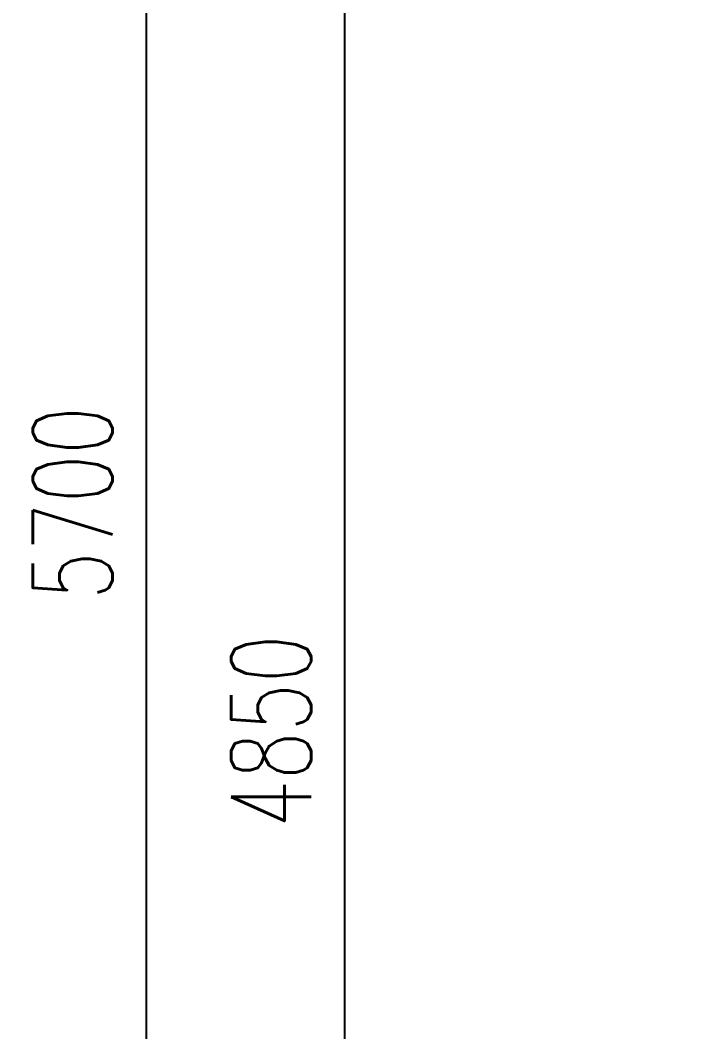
# Model space of a CAD drawing. Header units: millimetres. Extents: x 12351878 to 12381578, y 696206 to 738256.
# Drawn here: x 12373970 to 12375205, y 717200 to 719082 of the extents above; entities that cross this region are included whole.
import ezdxf

# ---------------------------------------------------------------- set-up
doc = ezdxf.new("R2010")
doc.units = ezdxf.units.MM
doc.header["$LTSCALE"] = 1000
doc.layers.add('A-ANNO-DIMS', color=3, linetype='Continuous')
doc.styles.add('_TCH_DIM_T3', font='SIMPLEX', dxfattribs={"width": 0.7058823529411765, "bigfont": 'GBCBIG'})
doc.dimstyles.new('_TCH_ARCH&&50', dxfattribs={"dimtxt": 148.75, "dimasz": 50, "dimexe": 125, "dimexo": 150, "dimgap": 63.12500000000001, "dimtad": 1, "dimdec": 0, "dimzin": 0, "dimdsep": 46, "dimtxsty": '_TCH_DIM_T3', "dimblk": 'ARCHTICK', "dimcen": 0.09, "dimclrt": 7, "dimazin": 2, "dimtfac": 1, "dimtdec": 0, "dimtix": 1, "dimtmove": 2, "dimatfit": 3, "dimfxl": 0, "dimtolj": 1, "dimtzin": 0, "dimarcsym": 0})

# ---------------------------------------------------------------- blocks, each defined once
blk = doc.blocks.new('_ArchTick')
at = {"color": 0, "linetype": 'ByBlock', "const_width": 0.4}
blk.add_lwpolyline([(-0.5, -0.5), (0.5, 0.5)], dxfattribs=at)
blk = doc.blocks.new('*D187')
at = {"layer": 'A-ANNO-DIMS', "color": 0, "lineweight": -2, "transparency": 16777216}
for p, q in [((12374574, 721033.5), (12374079.83333333, 721033.5)), ((12374204.83333333, 715333.5), (12374204.83333333, 721033.5)), ((12374574, 715333.5), (12374079.83333333, 715333.5))]:
    blk.add_line(p, q, dxfattribs=at)
at = {"layer": 'Defpoints', "color": 0, "transparency": 16777216}
for p in [(12374204.83333333, 721033.5), (12374724, 721033.5), (12374724, 715333.5)]:
    blk.add_point(p, dxfattribs=at)
at = {"layer": 'A-ANNO-DIMS', "color": 0, "lineweight": -2, "transparency": 16777216, "xscale": 50, "yscale": 50, "zscale": 50}
for p, rotation in [((12374204.83333333, 721033.5), 90), ((12374204.83333333, 715333.5), 270)]:
    blk.add_blockref('_ArchTick', p, dxfattribs=dict(at, rotation=rotation))
at = {"layer": 'A-ANNO-DIMS', "color": 7, "transparency": 16777216, "insert": (12374067.33333333, 718183.500000002), "char_height": 148.75, "attachment_point": 5, "rotation": 90, "style": '_TCH_DIM_T3'}
blk.add_mtext('\\A1;5700', dxfattribs=at)
blk = doc.blocks.new('*D199')
at = {"layer": 'A-ANNO-DIMS', "color": 0, "lineweight": -2, "transparency": 16777216}
for p, q in [((12375054.62265575, 720183.5), (12374449, 720183.5)), ((12374574, 715333.5), (12374574, 720183.5)), ((12375054.62265575, 715333.5), (12374449, 715333.5))]:
    blk.add_line(p, q, dxfattribs=at)
at = {"layer": 'Defpoints', "color": 0, "transparency": 16777216}
for p in [(12374574, 720183.5), (12375204.62265575, 720183.5), (12375204.62265575, 715333.5)]:
    blk.add_point(p, dxfattribs=at)
at = {"layer": 'A-ANNO-DIMS', "color": 0, "lineweight": -2, "transparency": 16777216, "xscale": 50, "yscale": 50, "zscale": 50}
for p, rotation in [((12374574, 720183.5), 90), ((12374574, 715333.5), 270)]:
    blk.add_blockref('_ArchTick', p, dxfattribs=dict(at, rotation=rotation))
at = {"layer": 'A-ANNO-DIMS', "color": 7, "transparency": 16777216, "insert": (12374436.5, 717758.500000002), "char_height": 148.75, "attachment_point": 5, "rotation": 90, "style": '_TCH_DIM_T3'}
blk.add_mtext('\\A1;4850', dxfattribs=at)

msp = doc.modelspace()

# ---------------------------------------------------------------- dimensions: what is measured, and where the dimension line sits
at = {"layer": 'A-ANNO-DIMS'}
for p1, p2, distance, picture, middle in [((12374724, 715333.5), (12374724, 721033.5), 519.1666666697711, '*D187', (12374067.33333333, 718183.500000002)), ((12375204.62265575, 715333.5), (12375204.62265575, 720183.5), 630.622655749321, '*D199', (12374436.5, 717758.500000002))]:
    dim = msp.add_aligned_dim(p1=p1, p2=p2, distance=distance, dimstyle='_TCH_ARCH&&50', dxfattribs=at)
    dim.commit()
    dim.dimension.update_dxf_attribs({"geometry": picture, "text_midpoint": middle})

doc.saveas('drawing.dxf')
